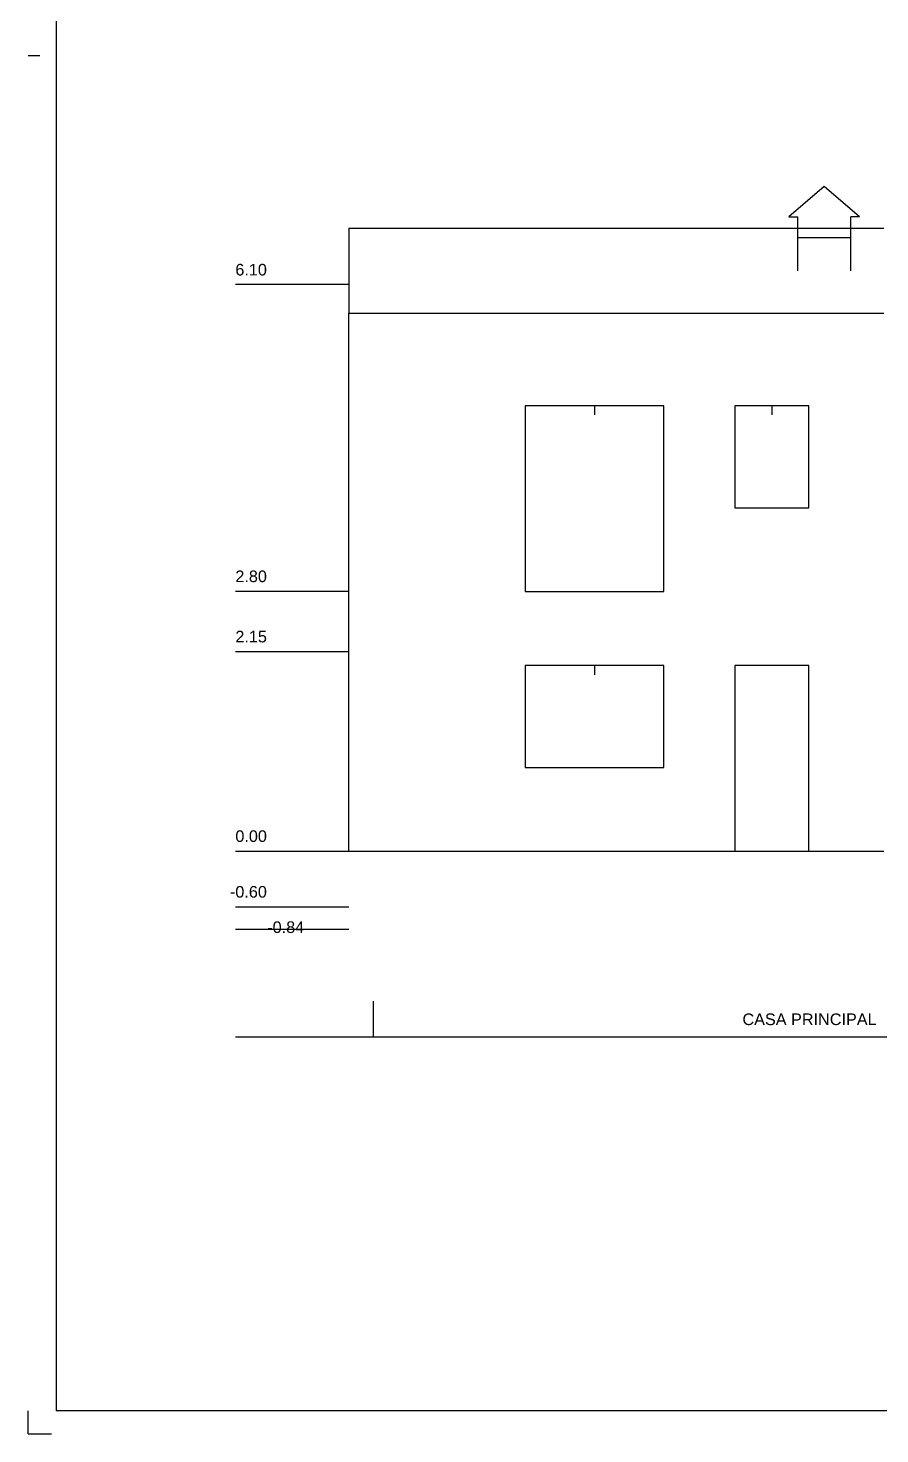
# Model space of a CAD drawing. Header units: metres. Extents: x 0 to 52.7, y 0 to 29.7.
# Drawn here: x 0 to 9.18, y 0 to 15.15 of the extents above; entities that cross this region are included whole.
import ezdxf
from ezdxf.xclip import XClip

# ---------------------------------------------------------------- set-up
doc = ezdxf.new("R2010")
doc.units = ezdxf.units.M
doc.header["$MEASUREMENT"] = 0
doc.header["$XCLIPFRAME"] = 0
doc.set_wipeout_variables(frame=1)
doc.linetypes.add('Ponteado', pattern=[0.00025, 0, -0.00025])
doc.linetypes.add('Wipeout_Contour', pattern=[1, 0, -1])
doc.layers.add('A-Folha rótulo', color=7, linetype='Continuous')
doc.layers.add('A-Percursos', color=7, linetype='Continuous')
doc.styles.add('GENERATED_STYLE_1', font='swiss.ttf')

# ---------------------------------------------------------------- blocks, each defined once
blk = doc.blocks.new('Desenho_1_2', base_point=(-1.33563, -1.18496))
at = {"color": 254, "linetype": 'Wipeout_Contour', "lineweight": 0, "ltscale": 3.864156}
blk.add_wipeout([(0, 0), (1.055, 0), (1.055, 0.594), (0, 0.594)], dxfattribs=at)
at = {"layer": 'A-Folha rótulo', "linetype": 'Continuous', "ltscale": 1000}
for p, q in [((0.006, 0.589), (0.006, 0.005)), ((0.0025, 0.297), (0, 0.297)), ((0, 0), (0, 0.005)), ((0, 0), (0, 0.005)), ((0, 0), (0, 0.005)), ((0, 0), (0, 0.005)), ((0, 0), (0, 0.005)), ((1.049, 0.005), (0.006, 0.005)), ((0, 0), (0.005, 0))]:
    blk.add_line(p, q, dxfattribs=at)
at = {"layer": 'A-Percursos', "linetype": 'Continuous', "ltscale": 1000}
for p, q in [((0.17152, 0.26883), (0.16391, 0.26227)), ((0.17914, 0.26227), (0.17152, 0.26883)), ((0.16391, 0.26227), (0.16583, 0.26227)), ((0.16583, 0.25065), (0.16583, 0.26227)), ((0.17914, 0.26227), (0.17722, 0.26227)), ((0.17722, 0.25065), (0.17722, 0.26227)), ((0.06912, 0.2598), (0.18434, 0.2598)), ((0.06912, 0.2598), (0.06912, 0.2415)), ((0.17722, 0.25778), (0.16583, 0.25778)), ((0.06912, 0.24766), (0.04464, 0.24766)), ((0.06912, 0.12555), (0.06912, 0.2415)), ((0.06912, 0.2415), (0.18434, 0.2415)), ((0.13693, 0.22157), (0.10706, 0.22157)), ((0.10706, 0.22157), (0.10706, 0.18155)), ((0.13693, 0.18155), (0.13693, 0.22157)), ((0.16822, 0.22157), (0.15222, 0.22157)), ((0.15222, 0.22157), (0.15222, 0.19957)), ((0.16822, 0.19957), (0.16822, 0.22157)), ((0.15222, 0.19957), (0.16822, 0.19957)), ((0.04464, 0.18158), (0.06912, 0.18158)), ((0.10706, 0.18155), (0.13693, 0.18155)), ((0.04464, 0.16858), (0.06912, 0.16858)), ((0.13693, 0.16557), (0.10706, 0.16557)), ((0.10706, 0.16557), (0.10706, 0.14357)), ((0.13693, 0.14357), (0.13693, 0.16557)), ((0.16822, 0.16557), (0.15222, 0.16557)), ((0.15222, 0.16557), (0.15222, 0.12555)), ((0.16822, 0.12555), (0.16822, 0.16557)), ((0.10706, 0.14357), (0.13693, 0.14357)), ((0.04464, 0.12555), (0.18434, 0.12555)), ((0.04464, 0.11358), (0.06912, 0.11358)), ((0.04464, 0.11358), (0.06912, 0.11358)), ((0.04464, 0.10878), (0.06912, 0.10878)), ((0.07432, 0.09324), (0.07432, 0.08558)), ((0.04464, 0.08558), (0.83243, 0.08558))]:
    blk.add_line(p, q, dxfattribs=at)
at = {"layer": 'A-Percursos', "linetype": 'Ponteado', "ltscale": 1000}
for p, q in [((0.122, 0.22157), (0.122, 0.18155)), ((0.16022, 0.22157), (0.16022, 0.19957)), ((0.122, 0.16557), (0.122, 0.14357))]:
    blk.add_line(p, q, dxfattribs=at)
at = {"layer": 'A-Folha rótulo', "color": 252, "linetype": 'Continuous', "lineweight": 0, "char_height": 0.0025, "style": 'GENERATED_STYLE_1'}
for s, insert, attachment_point in [('\\A1;{\\fSwis721 BT|b0|i0|c0|p34;6.10}', (0.04464, 0.2496), 7), ('\\A1;{\\fSwis721 BT|b0|i0|c0|p34;2.80}', (0.04464, 0.18352), 7), ('\\A1;{\\fSwis721 BT|b0|i0|c0|p34;2.15}', (0.04464, 0.17053), 7), ('\\A1;{\\fSwis721 BT|b0|i0|c0|p34;0.00}', (0.04464, 0.12753), 7), ('\\A1;{\\fSwis721 BT|b0|i0|c0|p34;-0.60}', (0.04347, 0.11553), 7), ('\\A1;{\\fSwis721 BT|b0|i0|c0|p34;-0.84}', (0.05151, 0.10791), 7), ('\\A1;{\\fSwis721 BT|b0|i0|c0|p34;CASA PRINCIPAL}', (0.16835, 0.08806), 8)]:
    blk.add_mtext(s, dxfattribs=dict(at, insert=insert, attachment_point=attachment_point))

msp = doc.modelspace()

# ---------------------------------------------------------------- block references
at = {"color": 33, "linetype": 'Continuous', "lineweight": 0, "ltscale": 1000, "true_color": 0xa79d7c}
ref = msp.add_blockref('Desenho_1_2', (-66.781, -59.248), dxfattribs=dict(at, xscale=50, yscale=50, zscale=50))
XClip(ref).set_block_clipping_path([(0, 0), (1.055, 0.594)])

doc.saveas('drawing.dxf')
